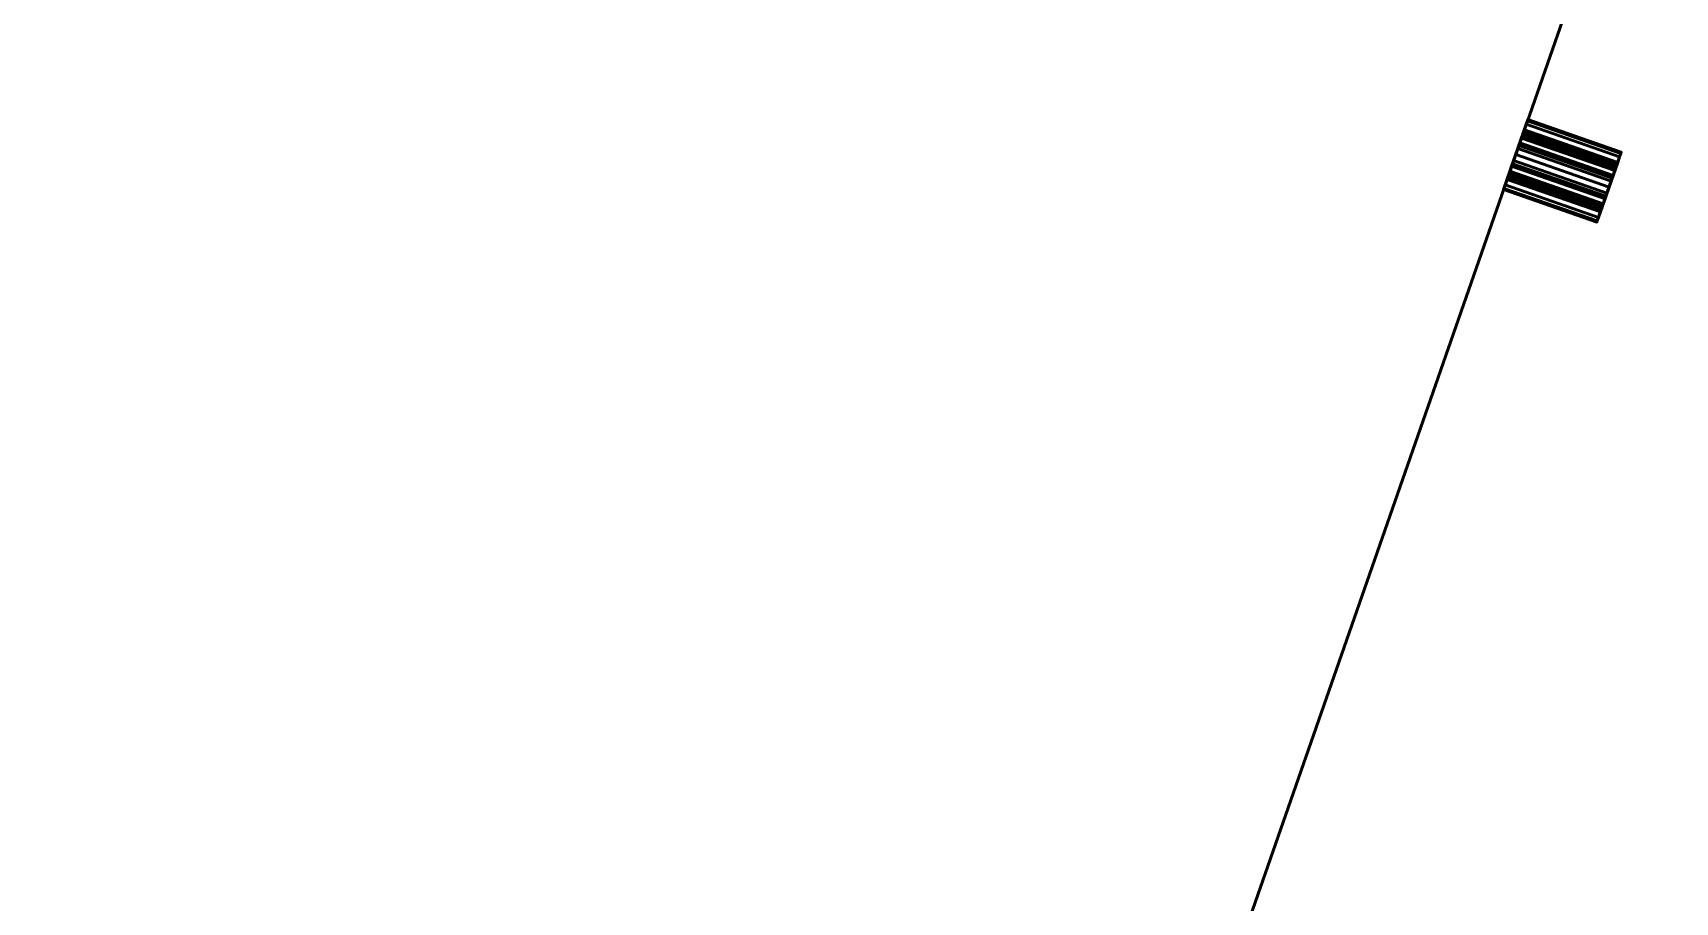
# Model space of a CAD drawing. Header units: inches. Extents: x -1654 to 1344, y -1538 to 36.
# Drawn here: x -412.41 to -395.8, y -174.96 to -166.16 of the extents above; entities that cross this region are included whole.
import ezdxf

# ---------------------------------------------------------------- set-up
doc = ezdxf.new("R2010")
doc.units = ezdxf.units.IN
doc.header["$MEASUREMENT"] = 0
for name, color, linetype, lineweight in [('M-EQPT', 2, 'Continuous', 50), ('M-HVAC-DUCT-RA', 1, 'Continuous', 50), ('M-HVAC-DUCT-SA', 1, 'Continuous', 50)]:
    doc.layers.add(name, color=color, linetype=linetype, lineweight=lineweight)

# ---------------------------------------------------------------- blocks, each defined once
blk = doc.blocks.new('Heat Pump - Horizontal - Water Source - Heat Pump 5 Ton Horizontal-844844-_3D_')
at = {"layer": 'M-EQPT'}
mesh = blk.add_polyface(dxfattribs=at)
corners = [(35.6, -12.699, 10.65), (35.6, 12.699, 10.65), (-35.6, 12.699, 10.65), (-35.6, -12.699, 10.65)]
mesh.append_faces([[corners[k] for k in face] for face in [(3, 0, 1, 2)]])
mesh = blk.add_polyface(dxfattribs=at)
corners = [(35.6, -12.699, -10.65), (-35.6, -12.699, -10.65), (-35.6, 12.699, -10.65), (35.6, 12.699, -10.65)]
mesh.append_faces([[corners[k] for k in face] for face in [(2, 3, 0, 1)]])
mesh = blk.add_polyface(dxfattribs=at)
corners = [(35.6, 12.699, 10.65), (35.6, -12.699, 10.65), (35.6, -12.699, -10.65), (35.6, 12.699, -10.65)]
mesh.append_faces([[corners[k] for k in face] for face in [(0, 1, 2, 3)]])
mesh = blk.add_polyface(dxfattribs=at)
corners = [(35.6, 10.724, -0.65), (35.6, 10.737, -0.553), (35.6, 10.774, -0.463), (35.6, 10.834, -0.385), (35.6, 10.912, -0.326), (35.6, 11.002, -0.288), (35.6, 11.099, -0.275), (35.6, 11.196, -0.288), (35.6, 11.287, -0.326), (35.6, 11.364, -0.385), (35.6, 11.424, -0.463), (35.6, 11.461, -0.553), (35.6, 11.474, -0.65), (35.6, 11.461, -0.747), (35.6, 11.424, -0.838), (35.6, 11.364, -0.916), (35.6, 11.287, -0.975), (35.6, 11.196, -1.013), (35.6, 11.099, -1.025), (35.6, 11.002, -1.013), (35.6, 10.912, -0.975), (35.6, 10.834, -0.916), (35.6, 10.774, -0.838), (35.6, 10.737, -0.747)]
mesh.append_faces([[corners[k] for k in face] for face in [(3, 1, 2)]], dxfattribs={"vtx0": -1})
mesh.append_faces([[corners[k] for k in face] for face in [(10, 1, 8, 9)]], dxfattribs={"vtx0": -1, "vtx1": -1})
mesh.append_faces([[corners[k] for k in face] for face in [(14, 1, 10, 13)]], dxfattribs={"vtx0": -1, "vtx1": -1, "vtx2": -1})
mesh.append_faces([[corners[k] for k in face] for face in [(1, 14, 21, 22)]], dxfattribs={"vtx0": -1, "vtx1": -1, "vtx3": -1})
mesh.append_faces([[corners[k] for k in face] for face in [(19, 14, 15, 18)]], dxfattribs={"vtx0": -1, "vtx2": -1})
mesh.append_faces([[corners[k] for k in face] for face in [(5, 6, 1)]], dxfattribs={"vtx1": -1, "vtx2": -1})
mesh.append_faces([[corners[k] for k in face] for face in [(23, 0, 1, 22)]], dxfattribs={"vtx2": -1})
mesh.append_faces([[corners[k] for k in face] for face in [(6, 7, 8, 1), (3, 4, 5, 1), (19, 20, 21, 14)]], dxfattribs={"vtx2": -1, "vtx3": -1})
mesh.append_faces([[corners[k] for k in face] for face in [(10, 11, 12, 13), (15, 16, 17, 18)]], dxfattribs={"vtx3": -1})
mesh = blk.add_polyface(dxfattribs=at)
corners = [(36.6, 11.474, -0.65), (36.6, 11.461, -0.747), (36.6, 11.424, -0.838), (36.6, 11.364, -0.916), (36.6, 11.287, -0.975), (36.6, 11.196, -1.013), (36.6, 11.099, -1.025), (36.6, 11.002, -1.013), (36.6, 10.912, -0.975), (36.6, 10.834, -0.916), (36.6, 10.774, -0.838), (36.6, 10.737, -0.747), (36.6, 10.724, -0.65), (35.6, 10.724, -0.65), (35.6, 10.737, -0.747), (35.6, 10.774, -0.838), (35.6, 10.834, -0.916), (35.6, 10.912, -0.975), (35.6, 11.002, -1.013), (35.6, 11.099, -1.025), (35.6, 11.196, -1.013), (35.6, 11.287, -0.975), (35.6, 11.364, -0.916), (35.6, 11.424, -0.838), (35.6, 11.461, -0.747), (35.6, 11.474, -0.65)]
mesh.append_faces([[corners[k] for k in face] for face in [(13, 14, 11, 12), (0, 1, 24, 25)]], dxfattribs={"vtx1": -1})
mesh.append_faces([[corners[k] for k in face] for face in [(14, 15, 10, 11), (16, 17, 8, 9), (15, 16, 9, 10), (17, 18, 7, 8), (6, 7, 18, 19), (19, 20, 5, 6), (20, 21, 4, 5), (22, 23, 2, 3), (21, 22, 3, 4), (23, 24, 1, 2)]], dxfattribs={"vtx1": -1, "vtx3": -1})
mesh = blk.add_polyface(dxfattribs=at)
corners = [(36.6, 10.724, -0.65), (36.6, 10.737, -0.553), (36.6, 10.774, -0.463), (36.6, 10.834, -0.385), (36.6, 10.912, -0.326), (36.6, 11.002, -0.288), (36.6, 11.099, -0.275), (36.6, 11.196, -0.288), (36.6, 11.287, -0.326), (36.6, 11.364, -0.385), (36.6, 11.424, -0.463), (36.6, 11.461, -0.553), (36.6, 11.474, -0.65), (35.6, 11.474, -0.65), (35.6, 11.461, -0.553), (35.6, 11.424, -0.463), (35.6, 11.364, -0.385), (35.6, 11.287, -0.326), (35.6, 11.196, -0.288), (35.6, 11.099, -0.275), (35.6, 11.002, -0.288), (35.6, 10.912, -0.326), (35.6, 10.834, -0.385), (35.6, 10.774, -0.463), (35.6, 10.737, -0.553), (35.6, 10.724, -0.65)]
mesh.append_faces([[corners[k] for k in face] for face in [(13, 14, 11, 12), (0, 1, 24, 25)]], dxfattribs={"vtx1": -1})
mesh.append_faces([[corners[k] for k in face] for face in [(14, 15, 10, 11), (16, 17, 8, 9), (15, 16, 9, 10), (17, 18, 7, 8), (6, 7, 18, 19), (19, 20, 5, 6), (20, 21, 4, 5), (22, 23, 2, 3), (21, 22, 3, 4), (23, 24, 1, 2)]], dxfattribs={"vtx1": -1, "vtx3": -1})
mesh = blk.add_polyface(dxfattribs=at)
corners = [(35.6, 10.724, -6.95), (35.6, 10.737, -6.853), (35.6, 10.774, -6.763), (35.6, 10.834, -6.685), (35.6, 10.912, -6.626), (35.6, 11.002, -6.588), (35.6, 11.099, -6.575), (35.6, 11.196, -6.588), (35.6, 11.287, -6.626), (35.6, 11.364, -6.685), (35.6, 11.424, -6.763), (35.6, 11.461, -6.853), (35.6, 11.474, -6.95), (35.6, 11.461, -7.047), (35.6, 11.424, -7.138), (35.6, 11.364, -7.216), (35.6, 11.287, -7.275), (35.6, 11.196, -7.313), (35.6, 11.099, -7.325), (35.6, 11.002, -7.313), (35.6, 10.912, -7.275), (35.6, 10.834, -7.216), (35.6, 10.774, -7.138), (35.6, 10.737, -7.047)]
mesh.append_faces([[corners[k] for k in face] for face in [(21, 19, 20)]], dxfattribs={"vtx0": -1})
mesh.append_faces([[corners[k] for k in face] for face in [(1, 8, 14, 19)]], dxfattribs={"vtx0": -1, "vtx1": -1, "vtx2": -1, "vtx3": -1})
mesh.append_faces([[corners[k] for k in face] for face in [(19, 21, 22, 23)]], dxfattribs={"vtx0": -1, "vtx3": -1})
mesh.append_faces([[corners[k] for k in face] for face in [(14, 15, 19)]], dxfattribs={"vtx1": -1, "vtx2": -1})
mesh.append_faces([[corners[k] for k in face] for face in [(10, 11, 12), (17, 18, 19)]], dxfattribs={"vtx2": -1})
mesh.append_faces([[corners[k] for k in face] for face in [(6, 7, 8, 1), (8, 9, 10, 14), (1, 2, 3, 6), (23, 0, 1, 19), (12, 13, 14, 10), (15, 16, 17, 19)]], dxfattribs={"vtx2": -1, "vtx3": -1})
mesh.append_faces([[corners[k] for k in face] for face in [(3, 4, 5, 6)]], dxfattribs={"vtx3": -1})
mesh = blk.add_polyface(dxfattribs=at)
corners = [(36.6, 11.474, -6.95), (36.6, 11.461, -7.047), (36.6, 11.424, -7.138), (36.6, 11.364, -7.216), (36.6, 11.287, -7.275), (36.6, 11.196, -7.313), (36.6, 11.099, -7.325), (36.6, 11.002, -7.313), (36.6, 10.912, -7.275), (36.6, 10.834, -7.216), (36.6, 10.774, -7.138), (36.6, 10.737, -7.047), (36.6, 10.724, -6.95), (35.6, 10.724, -6.95), (35.6, 10.737, -7.047), (35.6, 10.774, -7.138), (35.6, 10.834, -7.216), (35.6, 10.912, -7.275), (35.6, 11.002, -7.313), (35.6, 11.099, -7.325), (35.6, 11.196, -7.313), (35.6, 11.287, -7.275), (35.6, 11.364, -7.216), (35.6, 11.424, -7.138), (35.6, 11.461, -7.047), (35.6, 11.474, -6.95)]
mesh.append_faces([[corners[k] for k in face] for face in [(13, 14, 11, 12), (0, 1, 24, 25)]], dxfattribs={"vtx1": -1})
mesh.append_faces([[corners[k] for k in face] for face in [(14, 15, 10, 11), (16, 17, 8, 9), (15, 16, 9, 10), (17, 18, 7, 8), (6, 7, 18, 19), (19, 20, 5, 6), (20, 21, 4, 5), (22, 23, 2, 3), (21, 22, 3, 4), (23, 24, 1, 2)]], dxfattribs={"vtx1": -1, "vtx3": -1})
mesh = blk.add_polyface(dxfattribs=at)
corners = [(36.6, 10.724, -6.95), (36.6, 10.737, -6.853), (36.6, 10.774, -6.763), (36.6, 10.834, -6.685), (36.6, 10.912, -6.626), (36.6, 11.002, -6.588), (36.6, 11.099, -6.575), (36.6, 11.196, -6.588), (36.6, 11.287, -6.626), (36.6, 11.364, -6.685), (36.6, 11.424, -6.763), (36.6, 11.461, -6.853), (36.6, 11.474, -6.95), (35.6, 11.474, -6.95), (35.6, 11.461, -6.853), (35.6, 11.424, -6.763), (35.6, 11.364, -6.685), (35.6, 11.287, -6.626), (35.6, 11.196, -6.588), (35.6, 11.099, -6.575), (35.6, 11.002, -6.588), (35.6, 10.912, -6.626), (35.6, 10.834, -6.685), (35.6, 10.774, -6.763), (35.6, 10.737, -6.853), (35.6, 10.724, -6.95)]
mesh.append_faces([[corners[k] for k in face] for face in [(13, 14, 11, 12), (0, 1, 24, 25)]], dxfattribs={"vtx1": -1})
mesh.append_faces([[corners[k] for k in face] for face in [(14, 15, 10, 11), (16, 17, 8, 9), (15, 16, 9, 10), (17, 18, 7, 8), (6, 7, 18, 19), (19, 20, 5, 6), (20, 21, 4, 5), (22, 23, 2, 3), (21, 22, 3, 4), (23, 24, 1, 2)]], dxfattribs={"vtx1": -1, "vtx3": -1})
mesh = blk.add_polyface(dxfattribs=at)
corners = [(36.6, 10.724, -0.65), (36.6, 10.737, -0.747), (36.6, 10.774, -0.838), (36.6, 10.834, -0.916), (36.6, 10.912, -0.975), (36.6, 11.002, -1.013), (36.6, 11.099, -1.025), (36.6, 11.196, -1.013), (36.6, 11.287, -0.975), (36.6, 11.364, -0.916), (36.6, 11.424, -0.838), (36.6, 11.461, -0.747), (36.6, 11.474, -0.65), (36.6, 11.461, -0.553), (36.6, 11.424, -0.463), (36.6, 11.364, -0.385), (36.6, 11.287, -0.326), (36.6, 11.196, -0.288), (36.6, 11.099, -0.275), (36.6, 11.002, -0.288), (36.6, 10.912, -0.326), (36.6, 10.834, -0.385), (36.6, 10.774, -0.463), (36.6, 10.737, -0.553)]
mesh.append_faces([[corners[k] for k in face] for face in [(23, 21, 22), (14, 12, 13)]], dxfattribs={"vtx0": -1})
mesh.append_faces([[corners[k] for k in face] for face in [(23, 3, 10, 14)]], dxfattribs={"vtx0": -1, "vtx1": -1, "vtx2": -1, "vtx3": -1})
mesh.append_faces([[corners[k] for k in face] for face in [(14, 10, 11, 12), (23, 1, 2, 3)]], dxfattribs={"vtx0": -1, "vtx3": -1})
mesh.append_faces([[corners[k] for k in face] for face in [(0, 1, 23)]], dxfattribs={"vtx1": -1})
mesh.append_faces([[corners[k] for k in face] for face in [(18, 19, 23)]], dxfattribs={"vtx1": -1, "vtx2": -1})
mesh.append_faces([[corners[k] for k in face] for face in [(9, 10, 5, 6)]], dxfattribs={"vtx1": -1, "vtx3": -1})
mesh.append_faces([[corners[k] for k in face] for face in [(7, 8, 9, 6)]], dxfattribs={"vtx2": -1})
mesh.append_faces([[corners[k] for k in face] for face in [(3, 4, 5, 10), (14, 15, 16, 23), (16, 17, 18, 23), (19, 20, 21, 23)]], dxfattribs={"vtx2": -1, "vtx3": -1})
mesh = blk.add_polyface(dxfattribs=at)
corners = [(36.6, 10.724, -6.95), (36.6, 10.737, -7.047), (36.6, 10.774, -7.138), (36.6, 10.834, -7.216), (36.6, 10.912, -7.275), (36.6, 11.002, -7.313), (36.6, 11.099, -7.325), (36.6, 11.196, -7.313), (36.6, 11.287, -7.275), (36.6, 11.364, -7.216), (36.6, 11.424, -7.138), (36.6, 11.461, -7.047), (36.6, 11.474, -6.95), (36.6, 11.461, -6.853), (36.6, 11.424, -6.763), (36.6, 11.364, -6.685), (36.6, 11.287, -6.626), (36.6, 11.196, -6.588), (36.6, 11.099, -6.575), (36.6, 11.002, -6.588), (36.6, 10.912, -6.626), (36.6, 10.834, -6.685), (36.6, 10.774, -6.763), (36.6, 10.737, -6.853)]
mesh.append_faces([[corners[k] for k in face] for face in [(14, 12, 13)]], dxfattribs={"vtx0": -1})
mesh.append_faces([[corners[k] for k in face] for face in [(16, 10, 14, 15)]], dxfattribs={"vtx0": -1, "vtx1": -1})
mesh.append_faces([[corners[k] for k in face] for face in [(16, 23, 10)]], dxfattribs={"vtx0": -1, "vtx1": -1, "vtx2": -1})
mesh.append_faces([[corners[k] for k in face] for face in [(5, 9, 10, 23)]], dxfattribs={"vtx0": -1, "vtx2": -1, "vtx3": -1})
mesh.append_faces([[corners[k] for k in face] for face in [(0, 1, 23)]], dxfattribs={"vtx1": -1})
mesh.append_faces([[corners[k] for k in face] for face in [(1, 2, 5, 23)]], dxfattribs={"vtx1": -1, "vtx2": -1, "vtx3": -1})
mesh.append_faces([[corners[k] for k in face] for face in [(3, 4, 5, 2), (5, 6, 7), (19, 20, 21, 18)]], dxfattribs={"vtx2": -1})
mesh.append_faces([[corners[k] for k in face] for face in [(7, 8, 9, 5), (10, 11, 12, 14), (16, 17, 18, 23), (21, 22, 23, 18)]], dxfattribs={"vtx2": -1, "vtx3": -1})
mesh = blk.add_polyface(dxfattribs=at)
corners = [(35.6, 10.849, 9.35), (35.6, 10.858, 9.414), (35.6, 10.883, 9.475), (35.6, 10.922, 9.526), (35.6, 10.974, 9.566), (35.6, 11.035, 9.591), (35.6, 11.099, 9.6), (35.6, 11.164, 9.591), (35.6, 11.224, 9.566), (35.6, 11.276, 9.526), (35.6, 11.316, 9.475), (35.6, 11.341, 9.414), (35.6, 11.349, 9.35), (35.6, 11.341, 9.285), (35.6, 11.316, 9.225), (35.6, 11.276, 9.173), (35.6, 11.224, 9.133), (35.6, 11.164, 9.108), (35.6, 11.099, 9.1), (35.6, 11.035, 9.108), (35.6, 10.974, 9.133), (35.6, 10.922, 9.173), (35.6, 10.883, 9.225), (35.6, 10.858, 9.285)]
mesh.append_faces([[corners[k] for k in face] for face in [(16, 14, 15), (19, 17, 18), (13, 11, 12)]], dxfattribs={"vtx0": -1})
mesh.append_faces([[corners[k] for k in face] for face in [(9, 13, 3, 8)]], dxfattribs={"vtx0": -1, "vtx1": -1, "vtx2": -1})
mesh.append_faces([[corners[k] for k in face] for face in [(16, 3, 13, 14), (21, 3, 16, 17)]], dxfattribs={"vtx0": -1, "vtx1": -1, "vtx3": -1})
mesh.append_faces([[corners[k] for k in face] for face in [(13, 9, 10, 11), (8, 3, 4, 5)]], dxfattribs={"vtx0": -1, "vtx3": -1})
mesh.append_faces([[corners[k] for k in face] for face in [(23, 0, 3, 22), (21, 22, 3)]], dxfattribs={"vtx1": -1, "vtx2": -1})
mesh.append_faces([[corners[k] for k in face] for face in [(1, 2, 3, 0)]], dxfattribs={"vtx2": -1})
mesh.append_faces([[corners[k] for k in face] for face in [(19, 20, 21, 17)]], dxfattribs={"vtx2": -1, "vtx3": -1})
mesh.append_faces([[corners[k] for k in face] for face in [(5, 6, 7, 8)]], dxfattribs={"vtx3": -1})
mesh = blk.add_polyface(dxfattribs=at)
corners = [(36.6, 11.349, 9.35), (36.6, 11.341, 9.285), (36.6, 11.316, 9.225), (36.6, 11.276, 9.173), (36.6, 11.224, 9.133), (36.6, 11.164, 9.108), (36.6, 11.099, 9.1), (36.6, 11.035, 9.108), (36.6, 10.974, 9.133), (36.6, 10.922, 9.173), (36.6, 10.883, 9.225), (36.6, 10.858, 9.285), (36.6, 10.849, 9.35), (35.6, 10.849, 9.35), (35.6, 10.858, 9.285), (35.6, 10.883, 9.225), (35.6, 10.922, 9.173), (35.6, 10.974, 9.133), (35.6, 11.035, 9.108), (35.6, 11.099, 9.1), (35.6, 11.164, 9.108), (35.6, 11.224, 9.133), (35.6, 11.276, 9.173), (35.6, 11.316, 9.225), (35.6, 11.341, 9.285), (35.6, 11.349, 9.35)]
mesh.append_faces([[corners[k] for k in face] for face in [(13, 14, 11, 12), (0, 1, 24, 25)]], dxfattribs={"vtx1": -1})
mesh.append_faces([[corners[k] for k in face] for face in [(14, 15, 10, 11), (16, 17, 8, 9), (15, 16, 9, 10), (17, 18, 7, 8), (6, 7, 18, 19), (19, 20, 5, 6), (20, 21, 4, 5), (22, 23, 2, 3), (21, 22, 3, 4), (23, 24, 1, 2)]], dxfattribs={"vtx1": -1, "vtx3": -1})
mesh = blk.add_polyface(dxfattribs=at)
corners = [(36.6, 10.849, 9.35), (36.6, 10.858, 9.414), (36.6, 10.883, 9.475), (36.6, 10.922, 9.526), (36.6, 10.974, 9.566), (36.6, 11.035, 9.591), (36.6, 11.099, 9.6), (36.6, 11.164, 9.591), (36.6, 11.224, 9.566), (36.6, 11.276, 9.526), (36.6, 11.316, 9.475), (36.6, 11.341, 9.414), (36.6, 11.349, 9.35), (35.6, 11.349, 9.35), (35.6, 11.341, 9.414), (35.6, 11.316, 9.475), (35.6, 11.276, 9.526), (35.6, 11.224, 9.566), (35.6, 11.164, 9.591), (35.6, 11.099, 9.6), (35.6, 11.035, 9.591), (35.6, 10.974, 9.566), (35.6, 10.922, 9.526), (35.6, 10.883, 9.475), (35.6, 10.858, 9.414), (35.6, 10.849, 9.35)]
mesh.append_faces([[corners[k] for k in face] for face in [(13, 14, 11, 12), (0, 1, 24, 25)]], dxfattribs={"vtx1": -1})
mesh.append_faces([[corners[k] for k in face] for face in [(14, 15, 10, 11), (16, 17, 8, 9), (15, 16, 9, 10), (17, 18, 7, 8), (6, 7, 18, 19), (19, 20, 5, 6), (20, 21, 4, 5), (22, 23, 2, 3), (21, 22, 3, 4), (23, 24, 1, 2)]], dxfattribs={"vtx1": -1, "vtx3": -1})
mesh = blk.add_polyface(dxfattribs=at)
corners = [(35.6, 10.849, 7.35), (35.6, 10.858, 7.414), (35.6, 10.883, 7.475), (35.6, 10.922, 7.526), (35.6, 10.974, 7.566), (35.6, 11.035, 7.591), (35.6, 11.099, 7.6), (35.6, 11.164, 7.591), (35.6, 11.224, 7.566), (35.6, 11.276, 7.526), (35.6, 11.316, 7.475), (35.6, 11.341, 7.414), (35.6, 11.349, 7.35), (35.6, 11.341, 7.285), (35.6, 11.316, 7.225), (35.6, 11.276, 7.173), (35.6, 11.224, 7.133), (35.6, 11.164, 7.108), (35.6, 11.099, 7.1), (35.6, 11.035, 7.108), (35.6, 10.974, 7.133), (35.6, 10.922, 7.173), (35.6, 10.883, 7.225), (35.6, 10.858, 7.285)]
mesh.append_faces([[corners[k] for k in face] for face in [(13, 10, 11, 12), (16, 14, 15), (19, 17, 18)]], dxfattribs={"vtx0": -1})
mesh.append_faces([[corners[k] for k in face] for face in [(13, 3, 9, 10), (16, 3, 13, 14), (21, 3, 16, 17)]], dxfattribs={"vtx0": -1, "vtx1": -1, "vtx3": -1})
mesh.append_faces([[corners[k] for k in face] for face in [(9, 3, 4)]], dxfattribs={"vtx0": -1, "vtx2": -1})
mesh.append_faces([[corners[k] for k in face] for face in [(23, 0, 3, 22), (21, 22, 3)]], dxfattribs={"vtx1": -1, "vtx2": -1})
mesh.append_faces([[corners[k] for k in face] for face in [(5, 6, 7, 4), (1, 2, 3, 0)]], dxfattribs={"vtx2": -1})
mesh.append_faces([[corners[k] for k in face] for face in [(7, 8, 9, 4), (19, 20, 21, 17)]], dxfattribs={"vtx2": -1, "vtx3": -1})
mesh = blk.add_polyface(dxfattribs=at)
corners = [(36.6, 11.349, 7.35), (36.6, 11.341, 7.285), (36.6, 11.316, 7.225), (36.6, 11.276, 7.173), (36.6, 11.224, 7.133), (36.6, 11.164, 7.108), (36.6, 11.099, 7.1), (36.6, 11.035, 7.108), (36.6, 10.974, 7.133), (36.6, 10.922, 7.173), (36.6, 10.883, 7.225), (36.6, 10.858, 7.285), (36.6, 10.849, 7.35), (35.6, 10.849, 7.35), (35.6, 10.858, 7.285), (35.6, 10.883, 7.225), (35.6, 10.922, 7.173), (35.6, 10.974, 7.133), (35.6, 11.035, 7.108), (35.6, 11.099, 7.1), (35.6, 11.164, 7.108), (35.6, 11.224, 7.133), (35.6, 11.276, 7.173), (35.6, 11.316, 7.225), (35.6, 11.341, 7.285), (35.6, 11.349, 7.35)]
mesh.append_faces([[corners[k] for k in face] for face in [(13, 14, 11, 12), (0, 1, 24, 25)]], dxfattribs={"vtx1": -1})
mesh.append_faces([[corners[k] for k in face] for face in [(14, 15, 10, 11), (16, 17, 8, 9), (15, 16, 9, 10), (17, 18, 7, 8), (6, 7, 18, 19), (19, 20, 5, 6), (20, 21, 4, 5), (22, 23, 2, 3), (21, 22, 3, 4), (23, 24, 1, 2)]], dxfattribs={"vtx1": -1, "vtx3": -1})
mesh = blk.add_polyface(dxfattribs=at)
corners = [(36.6, 10.849, 7.35), (36.6, 10.858, 7.414), (36.6, 10.883, 7.475), (36.6, 10.922, 7.526), (36.6, 10.974, 7.566), (36.6, 11.035, 7.591), (36.6, 11.099, 7.6), (36.6, 11.164, 7.591), (36.6, 11.224, 7.566), (36.6, 11.276, 7.526), (36.6, 11.316, 7.475), (36.6, 11.341, 7.414), (36.6, 11.349, 7.35), (35.6, 11.349, 7.35), (35.6, 11.341, 7.414), (35.6, 11.316, 7.475), (35.6, 11.276, 7.526), (35.6, 11.224, 7.566), (35.6, 11.164, 7.591), (35.6, 11.099, 7.6), (35.6, 11.035, 7.591), (35.6, 10.974, 7.566), (35.6, 10.922, 7.526), (35.6, 10.883, 7.475), (35.6, 10.858, 7.414), (35.6, 10.849, 7.35)]
mesh.append_faces([[corners[k] for k in face] for face in [(13, 14, 11, 12), (0, 1, 24, 25)]], dxfattribs={"vtx1": -1})
mesh.append_faces([[corners[k] for k in face] for face in [(14, 15, 10, 11), (16, 17, 8, 9), (15, 16, 9, 10), (17, 18, 7, 8), (6, 7, 18, 19), (19, 20, 5, 6), (20, 21, 4, 5), (22, 23, 2, 3), (21, 22, 3, 4), (23, 24, 1, 2)]], dxfattribs={"vtx1": -1, "vtx3": -1})
mesh = blk.add_polyface(dxfattribs=at)
corners = [(36.6, 10.849, 9.35), (36.6, 10.858, 9.285), (36.6, 10.883, 9.225), (36.6, 10.922, 9.173), (36.6, 10.974, 9.133), (36.6, 11.035, 9.108), (36.6, 11.099, 9.1), (36.6, 11.164, 9.108), (36.6, 11.224, 9.133), (36.6, 11.276, 9.173), (36.6, 11.316, 9.225), (36.6, 11.341, 9.285), (36.6, 11.349, 9.35), (36.6, 11.341, 9.414), (36.6, 11.316, 9.475), (36.6, 11.276, 9.526), (36.6, 11.224, 9.566), (36.6, 11.164, 9.591), (36.6, 11.099, 9.6), (36.6, 11.035, 9.591), (36.6, 10.974, 9.566), (36.6, 10.922, 9.526), (36.6, 10.883, 9.475), (36.6, 10.858, 9.414)]
mesh.append_faces([[corners[k] for k in face] for face in [(21, 8, 11, 15)]], dxfattribs={"vtx0": -1, "vtx1": -1, "vtx2": -1, "vtx3": -1})
mesh.append_faces([[corners[k] for k in face] for face in [(21, 0, 1), (15, 20, 21)]], dxfattribs={"vtx0": -1, "vtx2": -1})
mesh.append_faces([[corners[k] for k in face] for face in [(3, 7, 8, 21)]], dxfattribs={"vtx0": -1, "vtx2": -1, "vtx3": -1})
mesh.append_faces([[corners[k] for k in face] for face in [(2, 3, 21, 1), (14, 15, 11, 13), (16, 17, 20, 15)]], dxfattribs={"vtx1": -1, "vtx2": -1})
mesh.append_faces([[corners[k] for k in face] for face in [(5, 6, 7), (11, 12, 13)]], dxfattribs={"vtx2": -1})
mesh.append_faces([[corners[k] for k in face] for face in [(3, 4, 5, 7)]], dxfattribs={"vtx2": -1, "vtx3": -1})
mesh.append_faces([[corners[k] for k in face] for face in [(8, 9, 10, 11), (17, 18, 19, 20), (21, 22, 23, 0)]], dxfattribs={"vtx3": -1})
mesh = blk.add_polyface(dxfattribs=at)
corners = [(36.6, 10.849, 7.35), (36.6, 10.858, 7.285), (36.6, 10.883, 7.225), (36.6, 10.922, 7.173), (36.6, 10.974, 7.133), (36.6, 11.035, 7.108), (36.6, 11.099, 7.1), (36.6, 11.164, 7.108), (36.6, 11.224, 7.133), (36.6, 11.276, 7.173), (36.6, 11.316, 7.225), (36.6, 11.341, 7.285), (36.6, 11.349, 7.35), (36.6, 11.341, 7.414), (36.6, 11.316, 7.475), (36.6, 11.276, 7.526), (36.6, 11.224, 7.566), (36.6, 11.164, 7.591), (36.6, 11.099, 7.6), (36.6, 11.035, 7.591), (36.6, 10.974, 7.566), (36.6, 10.922, 7.526), (36.6, 10.883, 7.475), (36.6, 10.858, 7.414)]
mesh.append_faces([[corners[k] for k in face] for face in [(17, 20, 15, 16)]], dxfattribs={"vtx0": -1, "vtx1": -1})
mesh.append_faces([[corners[k] for k in face] for face in [(21, 8, 11, 15)]], dxfattribs={"vtx0": -1, "vtx1": -1, "vtx2": -1, "vtx3": -1})
mesh.append_faces([[corners[k] for k in face] for face in [(21, 0, 1), (15, 20, 21)]], dxfattribs={"vtx0": -1, "vtx2": -1})
mesh.append_faces([[corners[k] for k in face] for face in [(3, 7, 8, 21)]], dxfattribs={"vtx0": -1, "vtx2": -1, "vtx3": -1})
mesh.append_faces([[corners[k] for k in face] for face in [(2, 3, 21, 1), (14, 15, 11, 13)]], dxfattribs={"vtx1": -1, "vtx2": -1})
mesh.append_faces([[corners[k] for k in face] for face in [(5, 6, 7), (11, 12, 13)]], dxfattribs={"vtx2": -1})
mesh.append_faces([[corners[k] for k in face] for face in [(3, 4, 5, 7)]], dxfattribs={"vtx2": -1, "vtx3": -1})
mesh.append_faces([[corners[k] for k in face] for face in [(8, 9, 10, 11), (17, 18, 19, 20), (21, 22, 23, 0)]], dxfattribs={"vtx3": -1})
mesh = blk.add_polyface(dxfattribs=at)
corners = [(35.6, -12.699, 10.65), (-35.6, -12.699, 10.65), (-35.6, -12.699, -10.65), (35.6, -12.699, -10.65)]
mesh.append_faces([[corners[k] for k in face] for face in [(0, 1, 2, 3)]])

msp = doc.modelspace()

# ---------------------------------------------------------------- block references
at = {"layer": 'M-EQPT', "rotation": 340.7901312840834}
msp.add_blockref('Heat Pump - Horizontal - Water Source - Heat Pump 5 Ton Horizontal-844844-_3D_', (-434.679, -166.162, 1350), dxfattribs=at)

# ---------------------------------------------------------------- meshes
at = {"layer": 'M-HVAC-DUCT-RA', "color": 8}
mesh = msp.add_polyface(dxfattribs=at)
corners = [(3.555, -377.31, 1321), (4.061, -375.57, 1320.761), (4.532, -373.949, 1320.062), (4.937, -372.557, 1318.95), (5.247, -371.489, 1317.5), (5.442, -370.817, 1315.812), (5.509, -370.588, 1314), (-689.709, -168.479, 1314), (-689.775, -168.708, 1315.812), (-689.971, -169.38, 1317.5), (-690.281, -170.448, 1318.95), (-690.686, -171.84, 1320.062), (-691.157, -173.461, 1320.761), (-691.663, -175.201, 1321)]
mesh.append_faces([[corners[k] for k in face] for face in [(8, 9, 4, 5), (3, 4, 9, 10), (11, 12, 1, 2), (2, 3, 10, 11)]], dxfattribs={"vtx1": -1, "vtx3": -1, "color": 8})
mesh.append_faces([[corners[k] for k in face] for face in [(6, 7, 8, 5)]], dxfattribs={"vtx2": -1, "color": 8})
mesh.append_faces([[corners[k] for k in face] for face in [(12, 13, 0, 1)]], dxfattribs={"vtx3": -1, "color": 8})
mesh = msp.add_polyface(dxfattribs=at)
corners = [(5.509, -370.588, 1314), (5.442, -370.817, 1312.188), (5.247, -371.489, 1310.5), (4.937, -372.557, 1309.05), (4.532, -373.949, 1307.938), (4.061, -375.57, 1307.239), (3.555, -377.31, 1307), (-691.663, -175.201, 1307), (-691.157, -173.461, 1307.239), (-690.686, -171.84, 1307.938), (-690.281, -170.448, 1309.05), (-689.971, -169.38, 1310.5), (-689.775, -168.708, 1312.188), (-689.709, -168.479, 1314)]
mesh.append_faces([[corners[k] for k in face] for face in [(7, 8, 5, 6)]], dxfattribs={"vtx1": -1, "color": 8})
mesh.append_faces([[corners[k] for k in face] for face in [(8, 9, 4, 5), (3, 4, 9, 10), (11, 12, 1, 2), (2, 3, 10, 11)]], dxfattribs={"vtx1": -1, "vtx3": -1, "color": 8})
mesh.append_faces([[corners[k] for k in face] for face in [(12, 13, 0, 1)]], dxfattribs={"vtx3": -1, "color": 8})
at = {"layer": 'M-HVAC-DUCT-SA', "color": 8}
mesh = msp.add_polyface(dxfattribs=at)
corners = [(217.678, -463.725, 1340), (218.175, -462.016, 1339.799), (218.647, -460.392, 1339.208), (219.07, -458.936, 1338.255), (219.424, -457.719, 1336.988), (219.69, -456.804, 1335.471), (219.855, -456.236, 1333.78), (219.911, -456.043, 1332), (-798.8, -159.89, 1332), (-798.856, -160.083, 1333.78), (-799.021, -160.651, 1335.471), (-799.287, -161.566, 1336.988), (-799.641, -162.783, 1338.255), (-800.065, -164.239, 1339.208), (-800.537, -165.863, 1339.799), (-801.034, -167.572, 1340)]
mesh.append_faces([[corners[k] for k in face] for face in [(9, 10, 5, 6), (10, 11, 4, 5), (3, 4, 11, 12), (12, 13, 2, 3), (13, 14, 1, 2)]], dxfattribs={"vtx1": -1, "vtx3": -1, "color": 8})
mesh.append_faces([[corners[k] for k in face] for face in [(7, 8, 9, 6)]], dxfattribs={"vtx2": -1, "color": 8})
mesh.append_faces([[corners[k] for k in face] for face in [(14, 15, 0, 1)]], dxfattribs={"vtx3": -1, "color": 8})
mesh = msp.add_polyface(dxfattribs=at)
corners = [(219.911, -456.043, 1332), (219.855, -456.236, 1330.22), (219.69, -456.804, 1328.529), (219.424, -457.719, 1327.012), (219.07, -458.936, 1325.745), (218.647, -460.392, 1324.792), (218.175, -462.016, 1324.201), (217.678, -463.725, 1324), (-801.034, -167.572, 1324), (-800.537, -165.863, 1324.201), (-800.065, -164.239, 1324.792), (-799.641, -162.783, 1325.745), (-799.287, -161.566, 1327.012), (-799.021, -160.651, 1328.529), (-798.856, -160.083, 1330.22), (-798.8, -159.89, 1332)]
mesh.append_faces([[corners[k] for k in face] for face in [(8, 9, 6, 7)]], dxfattribs={"vtx1": -1, "color": 8})
mesh.append_faces([[corners[k] for k in face] for face in [(9, 10, 5, 6), (10, 11, 4, 5), (3, 4, 11, 12), (12, 13, 2, 3), (13, 14, 1, 2)]], dxfattribs={"vtx1": -1, "vtx3": -1, "color": 8})
mesh.append_faces([[corners[k] for k in face] for face in [(14, 15, 0, 1)]], dxfattribs={"vtx3": -1, "color": 8})
mesh = msp.add_polyface(dxfattribs=at)
corners = [(215.444, -471.407, 1332), (215.5, -471.215, 1333.78), (215.666, -470.647, 1335.471), (215.932, -469.731, 1336.988), (216.285, -468.515, 1338.255), (216.709, -467.059, 1339.208), (217.181, -465.435, 1339.799), (217.678, -463.725, 1340), (-801.034, -167.572, 1340), (-801.53, -169.282, 1339.799), (-802.002, -170.905, 1339.208), (-802.426, -172.362, 1338.255), (-802.78, -173.578, 1336.988), (-803.046, -174.493, 1335.471), (-803.211, -175.062, 1333.78), (-803.267, -175.254, 1332)]
mesh.append_faces([[corners[k] for k in face] for face in [(8, 9, 6, 7)]], dxfattribs={"vtx1": -1, "color": 8})
mesh.append_faces([[corners[k] for k in face] for face in [(9, 10, 5, 6), (10, 11, 4, 5), (3, 4, 11, 12), (12, 13, 2, 3), (13, 14, 1, 2)]], dxfattribs={"vtx1": -1, "vtx3": -1, "color": 8})
mesh.append_faces([[corners[k] for k in face] for face in [(14, 15, 0, 1)]], dxfattribs={"vtx3": -1, "color": 8})
mesh = msp.add_polyface(dxfattribs=at)
corners = [(217.678, -463.725, 1324), (217.181, -465.435, 1324.201), (216.709, -467.059, 1324.792), (216.285, -468.515, 1325.745), (215.932, -469.731, 1327.012), (215.666, -470.647, 1328.529), (215.5, -471.215, 1330.22), (215.444, -471.407, 1332), (-803.267, -175.254, 1332), (-803.211, -175.062, 1330.22), (-803.046, -174.493, 1328.529), (-802.78, -173.578, 1327.012), (-802.426, -172.362, 1325.745), (-802.002, -170.905, 1324.792), (-801.53, -169.282, 1324.201), (-801.034, -167.572, 1324)]
mesh.append_faces([[corners[k] for k in face] for face in [(8, 9, 6, 7)]], dxfattribs={"vtx1": -1, "color": 8})
mesh.append_faces([[corners[k] for k in face] for face in [(9, 10, 5, 6), (10, 11, 4, 5), (3, 4, 11, 12), (12, 13, 2, 3), (13, 14, 1, 2)]], dxfattribs={"vtx1": -1, "vtx3": -1, "color": 8})
mesh.append_faces([[corners[k] for k in face] for face in [(14, 15, 0, 1)]], dxfattribs={"vtx3": -1, "color": 8})

doc.saveas('drawing.dxf')
